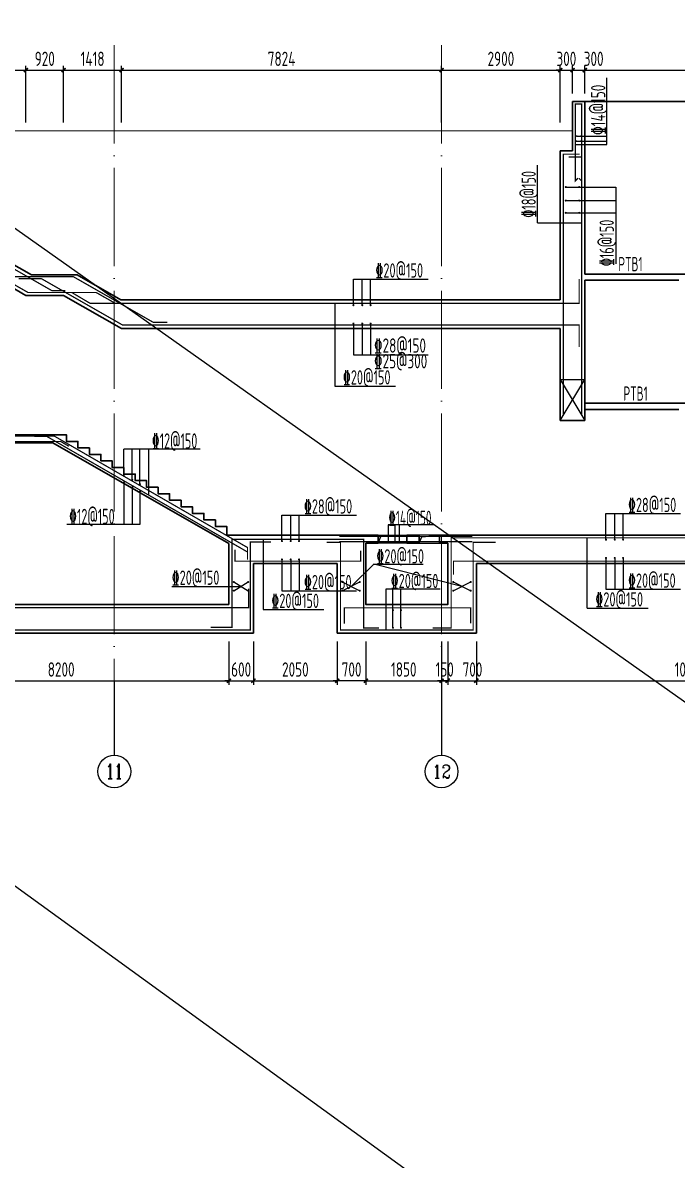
# Model space of a CAD drawing. Header units: millimetres. Extents: x -897614 to 191467, y -439928 to 101803.
# Drawn here: x -725137 to -709138, y -121905 to -94093 of the extents above; entities that cross this region are included whole.
import ezdxf
from ezdxf.enums import TextEntityAlignment as Align

# ---------------------------------------------------------------- set-up
doc = ezdxf.new("R2010")
doc.units = ezdxf.units.MM
doc.header["$LTSCALE"] = 1000
doc.linetypes.add('ACAD_ISO04W100', pattern=[30, 24, -3, 0, -3])
doc.linetypes.add('DASHED', pattern=[19.05, 12.7, -6.35])
for name, color, linetype in [('AXIS', 3, 'Continuous'), ('DIM_LEAD', 3, 'Continuous'), ('HC_ZP', 4, 'Continuous'), ('JG_TEXT', 7, 'Continuous'), ('KD', 7, 'Continuous'), ('REIN', 1, 'Continuous'), ('备注', 1, 'Continuous')]:
    doc.layers.add(name, color=color, linetype=linetype)
for name, color, linetype, lineweight in [('AXIS_TEXT', 7, 'Continuous', 18), ('Beam', 4, 'DASHED', 25), ('DOTE', 8, 'ACAD_ISO04W100', 9), ('WALL', 6, 'Continuous', 30)]:
    doc.layers.add(name, color=color, linetype=linetype, lineweight=lineweight)
doc.layers.add('DY', color=1, linetype='Continuous', plot=False)
doc.styles.add('_TCH_AXIS', font='COMPLEX', dxfattribs={"bigfont": 'GBCBIG'})
doc.styles.add('COMPLEX', font='COMPLEX')
doc.styles.add('TSSD', font='tssdeng.shx', dxfattribs={"width": 0.7, "bigfont": 'tssdchn.shx'})
doc.dimstyles.new('TSD', dxfattribs={"dimtxt": 350, "dimasz": 100, "dimexe": 100, "dimexo": 200, "dimgap": 100, "dimtad": 1, "dimdec": 0, "dimzin": 0, "dimdsep": 46, "dimtxsty": 'TSSD', "dimblk": 'ARCHTICK', "dimcen": 0.09, "dimclrt": 7, "dimazin": 2, "dimtfac": 1, "dimtdec": 0, "dimtix": 1, "dimtmove": 2, "dimatfit": 3, "dimfxl": 0, "dimtolj": 1, "dimtzin": 0, "dimarcsym": 0})

# ---------------------------------------------------------------- blocks, each defined once
blk = doc.blocks.new('_axiso')
blk.add_circle((0, 0), 0.5)
at = {"layer": 'AXIS_TEXT', "style": 'COMPLEX', "width": 1.041667}
blk.add_attdef('A', text='', height=0.56, dxfattribs=at).set_placement((-0.25, -0.28), (0.25, -0.28), align=Align.FIT)
blk = doc.blocks.new('_ArchTick')
at = {"color": 0, "linetype": 'ByBlock', "const_width": 0.4}
blk.add_lwpolyline([(-0.5, -0.5), (0.5, 0.5)], dxfattribs=at)
blk = doc.blocks.new('*D755')
at = {"layer": 'Defpoints', "color": 0, "transparency": 16777216}
for p in [(-728298, -109018, 0), (-720098, -109018), (-720098, -110181)]:
    blk.add_point(p, dxfattribs=at)
at = {"layer": 'DIM_LEAD', "color": 0, "lineweight": -2, "transparency": 16777216}
for p, q in [((-728298, -109218), (-728298, -110281)), ((-720098, -109218), (-720098, -110281)), ((-728298, -110181), (-720098, -110181))]:
    blk.add_line(p, q, dxfattribs=at)
at = {"layer": 'DIM_LEAD', "color": 0, "lineweight": -2, "transparency": 16777216, "xscale": 100, "yscale": 100, "zscale": 100, "rotation": 180}
blk.add_blockref('_ArchTick', (-728298, -110181), dxfattribs=at)
at = {"layer": 'DIM_LEAD', "color": 0, "lineweight": -2, "transparency": 16777216, "xscale": 100, "yscale": 100, "zscale": 100}
blk.add_blockref('_ArchTick', (-720098, -110181), dxfattribs=at)
at = {"layer": 'DIM_LEAD', "color": 7, "transparency": 16777216, "insert": (-724198, -109906), "char_height": 350, "attachment_point": 5, "style": 'TSSD'}
blk.add_mtext('\\A1;8200', dxfattribs=at)
blk = doc.blocks.new('*D756')
at = {"layer": 'Defpoints', "color": 0, "transparency": 16777216}
for p in [(-720098, -109018), (-719498, -109018), (-719498, -110181)]:
    blk.add_point(p, dxfattribs=at)
at = {"layer": 'DIM_LEAD', "color": 0, "lineweight": -2, "transparency": 16777216}
for p, q in [((-720098, -109218), (-720098, -110281)), ((-719498, -109218), (-719498, -110281)), ((-720098, -110181), (-720198, -110181)), ((-720098, -110181), (-719498, -110181)), ((-719498, -110181), (-719398, -110181))]:
    blk.add_line(p, q, dxfattribs=at)
at = {"layer": 'DIM_LEAD', "color": 0, "lineweight": -2, "transparency": 16777216, "xscale": 100, "yscale": 100, "zscale": 100}
blk.add_blockref('_ArchTick', (-720098, -110181), dxfattribs=at)
at = {"layer": 'DIM_LEAD', "color": 0, "lineweight": -2, "transparency": 16777216, "xscale": 100, "yscale": 100, "zscale": 100, "rotation": 180}
blk.add_blockref('_ArchTick', (-719498, -110181), dxfattribs=at)
at = {"layer": 'DIM_LEAD', "color": 7, "transparency": 16777216, "insert": (-719798, -109906), "char_height": 350, "attachment_point": 5, "style": 'TSSD'}
blk.add_mtext('\\A1;600', dxfattribs=at)
blk = doc.blocks.new('*D757')
at = {"layer": 'Defpoints', "color": 0, "transparency": 16777216}
for p in [(-719498, -109018), (-717448, -109018), (-717448, -110181)]:
    blk.add_point(p, dxfattribs=at)
at = {"layer": 'DIM_LEAD', "color": 0, "lineweight": -2, "transparency": 16777216}
for p, q in [((-719498, -109218), (-719498, -110281)), ((-717448, -109218), (-717448, -110281)), ((-719498, -110181), (-717448, -110181))]:
    blk.add_line(p, q, dxfattribs=at)
at = {"layer": 'DIM_LEAD', "color": 0, "lineweight": -2, "transparency": 16777216, "xscale": 100, "yscale": 100, "zscale": 100, "rotation": 180}
blk.add_blockref('_ArchTick', (-719498, -110181), dxfattribs=at)
at = {"layer": 'DIM_LEAD', "color": 0, "lineweight": -2, "transparency": 16777216, "xscale": 100, "yscale": 100, "zscale": 100}
blk.add_blockref('_ArchTick', (-717448, -110181), dxfattribs=at)
at = {"layer": 'DIM_LEAD', "color": 7, "transparency": 16777216, "insert": (-718473, -109906), "char_height": 350, "attachment_point": 5, "style": 'TSSD'}
blk.add_mtext('\\A1;2050', dxfattribs=at)
blk = doc.blocks.new('*D758')
at = {"layer": 'Defpoints', "color": 0, "transparency": 16777216}
for p in [(-716748, -109018, 0), (-714898, -109018, 0), (-714898, -110181)]:
    blk.add_point(p, dxfattribs=at)
at = {"layer": 'DIM_LEAD', "color": 0, "lineweight": -2, "transparency": 16777216}
for p, q in [((-716748, -109218), (-716748, -110281)), ((-714898, -109218), (-714898, -110281)), ((-716748, -110181), (-714898, -110181))]:
    blk.add_line(p, q, dxfattribs=at)
at = {"layer": 'DIM_LEAD', "color": 0, "lineweight": -2, "transparency": 16777216, "xscale": 100, "yscale": 100, "zscale": 100, "rotation": 180}
blk.add_blockref('_ArchTick', (-716748, -110181), dxfattribs=at)
at = {"layer": 'DIM_LEAD', "color": 0, "lineweight": -2, "transparency": 16777216, "xscale": 100, "yscale": 100, "zscale": 100}
blk.add_blockref('_ArchTick', (-714898, -110181), dxfattribs=at)
at = {"layer": 'DIM_LEAD', "color": 7, "transparency": 16777216, "insert": (-715823, -109906), "char_height": 350, "attachment_point": 5, "style": 'TSSD'}
blk.add_mtext('\\A1;1850', dxfattribs=at)
blk = doc.blocks.new('*D759')
at = {"layer": 'Defpoints', "color": 0, "transparency": 16777216}
for p in [(-714898, -109018, 0), (-714748, -109018, 0), (-714898, -110181)]:
    blk.add_point(p, dxfattribs=at)
at = {"layer": 'DIM_LEAD', "color": 0, "lineweight": -2, "transparency": 16777216}
for p, q in [((-714898, -109218), (-714898, -110281)), ((-714748, -109218), (-714748, -110281)), ((-714898, -110181), (-714998, -110181)), ((-714748, -110181), (-714898, -110181)), ((-714748, -110181), (-714648, -110181))]:
    blk.add_line(p, q, dxfattribs=at)
at = {"layer": 'DIM_LEAD', "color": 0, "lineweight": -2, "transparency": 16777216, "xscale": 100, "yscale": 100, "zscale": 100}
blk.add_blockref('_ArchTick', (-714898, -110181), dxfattribs=at)
at = {"layer": 'DIM_LEAD', "color": 0, "lineweight": -2, "transparency": 16777216, "xscale": 100, "yscale": 100, "zscale": 100, "rotation": 180}
blk.add_blockref('_ArchTick', (-714748, -110181), dxfattribs=at)
at = {"layer": 'DIM_LEAD', "color": 7, "transparency": 16777216, "insert": (-714823, -109906), "char_height": 350, "attachment_point": 5, "style": 'TSSD'}
blk.add_mtext('\\A1;150', dxfattribs=at)
blk = doc.blocks.new('*D760')
at = {"layer": 'Defpoints', "color": 0, "transparency": 16777216}
for p in [(-714898, -109018, 0), (-714748, -109018, 0), (-714748, -110181)]:
    blk.add_point(p, dxfattribs=at)
at = {"layer": 'DIM_LEAD', "color": 0, "lineweight": -2, "transparency": 16777216}
for p, q in [((-714898, -109218), (-714898, -110281)), ((-714748, -109218), (-714748, -110281)), ((-714898, -110181), (-714998, -110181)), ((-714898, -110181), (-714748, -110181)), ((-714748, -110181), (-714648, -110181))]:
    blk.add_line(p, q, dxfattribs=at)
at = {"layer": 'DIM_LEAD', "color": 0, "lineweight": -2, "transparency": 16777216, "xscale": 100, "yscale": 100, "zscale": 100}
blk.add_blockref('_ArchTick', (-714898, -110181), dxfattribs=at)
at = {"layer": 'DIM_LEAD', "color": 0, "lineweight": -2, "transparency": 16777216, "xscale": 100, "yscale": 100, "zscale": 100, "rotation": 180}
blk.add_blockref('_ArchTick', (-714748, -110181), dxfattribs=at)
at = {"layer": 'DIM_LEAD', "color": 7, "transparency": 16777216, "insert": (-714823, -109906), "char_height": 350, "attachment_point": 5, "style": 'TSSD'}
blk.add_mtext('\\A1;150', dxfattribs=at)
blk = doc.blocks.new('*D761')
at = {"layer": 'Defpoints', "color": 0, "transparency": 16777216}
for p in [(-714748, -109018, 0), (-714048, -109018, 0), (-714048, -110181)]:
    blk.add_point(p, dxfattribs=at)
at = {"layer": 'DIM_LEAD', "color": 0, "lineweight": -2, "transparency": 16777216}
for p, q in [((-714748, -109218), (-714748, -110281)), ((-714048, -109218), (-714048, -110281)), ((-714748, -110181), (-714048, -110181))]:
    blk.add_line(p, q, dxfattribs=at)
at = {"layer": 'DIM_LEAD', "color": 0, "lineweight": -2, "transparency": 16777216, "xscale": 100, "yscale": 100, "zscale": 100, "rotation": 180}
blk.add_blockref('_ArchTick', (-714748, -110181), dxfattribs=at)
at = {"layer": 'DIM_LEAD', "color": 0, "lineweight": -2, "transparency": 16777216, "xscale": 100, "yscale": 100, "zscale": 100}
blk.add_blockref('_ArchTick', (-714048, -110181), dxfattribs=at)
at = {"layer": 'DIM_LEAD', "color": 7, "transparency": 16777216, "insert": (-714143, -109906), "char_height": 350, "attachment_point": 5, "style": 'TSSD'}
blk.add_mtext('\\A1;700', dxfattribs=at)
blk = doc.blocks.new('*D762')
at = {"layer": 'Defpoints', "color": 0, "transparency": 16777216}
for p in [(-703578, -107318, 0), (-714048, -109018, 0), (-703578, -110181)]:
    blk.add_point(p, dxfattribs=at)
at = {"layer": 'DIM_LEAD', "color": 0, "lineweight": -2, "transparency": 16777216}
for p, q in [((-703578, -107518), (-703578, -110281)), ((-714048, -109218), (-714048, -110281)), ((-714048, -110181), (-703578, -110181))]:
    blk.add_line(p, q, dxfattribs=at)
at = {"layer": 'DIM_LEAD', "color": 0, "lineweight": -2, "transparency": 16777216, "xscale": 100, "yscale": 100, "zscale": 100, "rotation": 180}
blk.add_blockref('_ArchTick', (-714048, -110181), dxfattribs=at)
at = {"layer": 'DIM_LEAD', "color": 0, "lineweight": -2, "transparency": 16777216, "xscale": 100, "yscale": 100, "zscale": 100}
blk.add_blockref('_ArchTick', (-703578, -110181), dxfattribs=at)
at = {"layer": 'DIM_LEAD', "color": 7, "transparency": 16777216, "insert": (-708813, -109906), "char_height": 350, "attachment_point": 5, "style": 'TSSD'}
blk.add_mtext('\\A1;10470', dxfattribs=at)
blk = doc.blocks.new('*D786')
at = {"layer": 'Defpoints', "color": 0, "transparency": 16777216}
for p in [(-717448, -109018), (-716748, -109018, 0), (-717448, -110181)]:
    blk.add_point(p, dxfattribs=at)
at = {"layer": 'DIM_LEAD', "color": 0, "lineweight": -2, "transparency": 16777216}
for p, q in [((-717448, -109218), (-717448, -110281)), ((-716748, -109218), (-716748, -110281)), ((-717448, -110181), (-717548, -110181)), ((-716748, -110181), (-717448, -110181)), ((-716748, -110181), (-716648, -110181))]:
    blk.add_line(p, q, dxfattribs=at)
at = {"layer": 'DIM_LEAD', "color": 0, "lineweight": -2, "transparency": 16777216, "xscale": 100, "yscale": 100, "zscale": 100}
blk.add_blockref('_ArchTick', (-717448, -110181), dxfattribs=at)
at = {"layer": 'DIM_LEAD', "color": 0, "lineweight": -2, "transparency": 16777216, "xscale": 100, "yscale": 100, "zscale": 100, "rotation": 180}
blk.add_blockref('_ArchTick', (-716748, -110181), dxfattribs=at)
at = {"layer": 'DIM_LEAD', "color": 7, "transparency": 16777216, "insert": (-717098, -109906), "char_height": 350, "attachment_point": 5, "style": 'TSSD'}
blk.add_mtext('\\A1;700', dxfattribs=at)
blk = doc.blocks.new('*D795')
at = {"layer": 'Defpoints', "color": 0, "transparency": 16777216}
for p in [(-725059, -95250), (-729539, -96735), (-725059, -96733)]:
    blk.add_point(p, dxfattribs=at)
at = {"layer": 'DIM_LEAD', "color": 0, "lineweight": -2, "transparency": 16777216}
for p, q in [((-729539, -96535), (-729539, -95150)), ((-729539, -95250), (-725059, -95250)), ((-725059, -96533), (-725059, -95150))]:
    blk.add_line(p, q, dxfattribs=at)
at = {"layer": 'DIM_LEAD', "color": 0, "lineweight": -2, "transparency": 16777216, "xscale": 100, "yscale": 100, "zscale": 100, "rotation": 180}
blk.add_blockref('_ArchTick', (-729539, -95250), dxfattribs=at)
at = {"layer": 'DIM_LEAD', "color": 0, "lineweight": -2, "transparency": 16777216, "xscale": 100, "yscale": 100, "zscale": 100}
blk.add_blockref('_ArchTick', (-725059, -95250), dxfattribs=at)
at = {"layer": 'DIM_LEAD', "color": 7, "transparency": 16777216, "insert": (-727299, -94975), "char_height": 350, "attachment_point": 5, "style": 'TSSD'}
blk.add_mtext('\\A1;4480', dxfattribs=at)
blk = doc.blocks.new('*D796')
at = {"layer": 'Defpoints', "color": 0, "transparency": 16777216}
for p in [(-724139, -95250), (-725059, -96733), (-724139, -96733)]:
    blk.add_point(p, dxfattribs=at)
at = {"layer": 'DIM_LEAD', "color": 0, "lineweight": -2, "transparency": 16777216}
for p, q in [((-725059, -96533), (-725059, -95150)), ((-725059, -95250), (-724139, -95250)), ((-724139, -96533), (-724139, -95150))]:
    blk.add_line(p, q, dxfattribs=at)
at = {"layer": 'DIM_LEAD', "color": 0, "lineweight": -2, "transparency": 16777216, "xscale": 100, "yscale": 100, "zscale": 100, "rotation": 180}
blk.add_blockref('_ArchTick', (-725059, -95250), dxfattribs=at)
at = {"layer": 'DIM_LEAD', "color": 0, "lineweight": -2, "transparency": 16777216, "xscale": 100, "yscale": 100, "zscale": 100}
blk.add_blockref('_ArchTick', (-724139, -95250), dxfattribs=at)
at = {"layer": 'DIM_LEAD', "color": 7, "transparency": 16777216, "insert": (-724599, -94975), "char_height": 350, "attachment_point": 5, "style": 'TSSD'}
blk.add_mtext('\\A1;920', dxfattribs=at)
blk = doc.blocks.new('*D797')
at = {"layer": 'Defpoints', "color": 0, "transparency": 16777216}
for p in [(-722721, -95250), (-724139, -96733), (-722721, -96732)]:
    blk.add_point(p, dxfattribs=at)
at = {"layer": 'DIM_LEAD', "color": 0, "lineweight": -2, "transparency": 16777216}
for p, q in [((-724139, -96533), (-724139, -95150)), ((-724139, -95250), (-722721, -95250)), ((-722721, -96532), (-722721, -95150))]:
    blk.add_line(p, q, dxfattribs=at)
at = {"layer": 'DIM_LEAD', "color": 0, "lineweight": -2, "transparency": 16777216, "xscale": 100, "yscale": 100, "zscale": 100, "rotation": 180}
blk.add_blockref('_ArchTick', (-724139, -95250), dxfattribs=at)
at = {"layer": 'DIM_LEAD', "color": 0, "lineweight": -2, "transparency": 16777216, "xscale": 100, "yscale": 100, "zscale": 100}
blk.add_blockref('_ArchTick', (-722721, -95250), dxfattribs=at)
at = {"layer": 'DIM_LEAD', "color": 7, "transparency": 16777216, "insert": (-723430, -94975), "char_height": 350, "attachment_point": 5, "style": 'TSSD'}
blk.add_mtext('\\A1;1418', dxfattribs=at)
blk = doc.blocks.new('*D798')
at = {"layer": 'Defpoints', "color": 0, "transparency": 16777216}
for p in [(-714898, -95250), (-722721, -96732), (-714898, -96729, 0)]:
    blk.add_point(p, dxfattribs=at)
at = {"layer": 'DIM_LEAD', "color": 0, "lineweight": -2, "transparency": 16777216}
for p, q in [((-722721, -96532), (-722721, -95150)), ((-722721, -95250), (-714898, -95250)), ((-714898, -96529), (-714898, -95150))]:
    blk.add_line(p, q, dxfattribs=at)
at = {"layer": 'DIM_LEAD', "color": 0, "lineweight": -2, "transparency": 16777216, "xscale": 100, "yscale": 100, "zscale": 100, "rotation": 180}
blk.add_blockref('_ArchTick', (-722721, -95250), dxfattribs=at)
at = {"layer": 'DIM_LEAD', "color": 0, "lineweight": -2, "transparency": 16777216, "xscale": 100, "yscale": 100, "zscale": 100}
blk.add_blockref('_ArchTick', (-714898, -95250), dxfattribs=at)
at = {"layer": 'DIM_LEAD', "color": 7, "transparency": 16777216, "insert": (-718810, -94975), "char_height": 350, "attachment_point": 5, "style": 'TSSD'}
blk.add_mtext('\\A1;7824', dxfattribs=at)
blk = doc.blocks.new('*D799')
at = {"layer": 'Defpoints', "color": 0, "transparency": 16777216}
for p in [(-711998, -95250), (-714898, -96729, 0), (-711998, -96728)]:
    blk.add_point(p, dxfattribs=at)
at = {"layer": 'DIM_LEAD', "color": 0, "lineweight": -2, "transparency": 16777216}
for p, q in [((-714898, -96529), (-714898, -95150)), ((-714898, -95250), (-711998, -95250)), ((-711998, -96528), (-711998, -95150))]:
    blk.add_line(p, q, dxfattribs=at)
at = {"layer": 'DIM_LEAD', "color": 0, "lineweight": -2, "transparency": 16777216, "xscale": 100, "yscale": 100, "zscale": 100, "rotation": 180}
blk.add_blockref('_ArchTick', (-714898, -95250), dxfattribs=at)
at = {"layer": 'DIM_LEAD', "color": 0, "lineweight": -2, "transparency": 16777216, "xscale": 100, "yscale": 100, "zscale": 100}
blk.add_blockref('_ArchTick', (-711998, -95250), dxfattribs=at)
at = {"layer": 'DIM_LEAD', "color": 7, "transparency": 16777216, "insert": (-713448, -94975), "char_height": 350, "attachment_point": 5, "style": 'TSSD'}
blk.add_mtext('\\A1;2900', dxfattribs=at)
blk = doc.blocks.new('*D800')
at = {"layer": 'Defpoints', "color": 0, "transparency": 16777216}
for p in [(-711698, -95250), (-711698, -96019, 0), (-711998, -96728)]:
    blk.add_point(p, dxfattribs=at)
at = {"layer": 'DIM_LEAD', "color": 0, "lineweight": -2, "transparency": 16777216}
for p, q in [((-711998, -95250), (-712098, -95250)), ((-711998, -96528), (-711998, -95150)), ((-711998, -95250), (-711698, -95250)), ((-711698, -95819), (-711698, -95150)), ((-711698, -95250), (-711598, -95250))]:
    blk.add_line(p, q, dxfattribs=at)
at = {"layer": 'DIM_LEAD', "color": 0, "lineweight": -2, "transparency": 16777216, "xscale": 100, "yscale": 100, "zscale": 100}
blk.add_blockref('_ArchTick', (-711998, -95250), dxfattribs=at)
at = {"layer": 'DIM_LEAD', "color": 0, "lineweight": -2, "transparency": 16777216, "xscale": 100, "yscale": 100, "zscale": 100, "rotation": 180}
blk.add_blockref('_ArchTick', (-711698, -95250), dxfattribs=at)
at = {"layer": 'DIM_LEAD', "color": 7, "transparency": 16777216, "insert": (-711848, -94975), "char_height": 350, "attachment_point": 5, "style": 'TSSD'}
blk.add_mtext('\\A1;300', dxfattribs=at)
blk = doc.blocks.new('*D801')
at = {"layer": 'Defpoints', "color": 0, "transparency": 16777216}
for p in [(-711398, -95250), (-711698, -96019, 0), (-711398, -96019, 0)]:
    blk.add_point(p, dxfattribs=at)
at = {"layer": 'DIM_LEAD', "color": 0, "lineweight": -2, "transparency": 16777216}
for p, q in [((-711698, -95819), (-711698, -95150)), ((-711698, -95250), (-711398, -95250)), ((-711398, -95819), (-711398, -95150))]:
    blk.add_line(p, q, dxfattribs=at)
at = {"layer": 'DIM_LEAD', "color": 0, "lineweight": -2, "transparency": 16777216, "xscale": 100, "yscale": 100, "zscale": 100, "rotation": 180}
blk.add_blockref('_ArchTick', (-711698, -95250), dxfattribs=at)
at = {"layer": 'DIM_LEAD', "color": 0, "lineweight": -2, "transparency": 16777216, "xscale": 100, "yscale": 100, "zscale": 100}
blk.add_blockref('_ArchTick', (-711398, -95250), dxfattribs=at)
at = {"layer": 'DIM_LEAD', "color": 7, "transparency": 16777216, "insert": (-711181, -94975), "char_height": 350, "attachment_point": 5, "style": 'TSSD'}
blk.add_mtext('\\A1;300', dxfattribs=at)
blk = doc.blocks.new('*D802')
at = {"layer": 'Defpoints', "color": 0, "transparency": 16777216}
for p in [(-702978, -95250), (-711398, -96019, 0), (-702978, -97375, 0)]:
    blk.add_point(p, dxfattribs=at)
at = {"layer": 'DIM_LEAD', "color": 0, "lineweight": -2, "transparency": 16777216}
for p, q in [((-711398, -95819), (-711398, -95150)), ((-711398, -95250), (-702978, -95250)), ((-702978, -97175), (-702978, -95150))]:
    blk.add_line(p, q, dxfattribs=at)
at = {"layer": 'DIM_LEAD', "color": 0, "lineweight": -2, "transparency": 16777216, "xscale": 100, "yscale": 100, "zscale": 100, "rotation": 180}
blk.add_blockref('_ArchTick', (-711398, -95250), dxfattribs=at)
at = {"layer": 'DIM_LEAD', "color": 0, "lineweight": -2, "transparency": 16777216, "xscale": 100, "yscale": 100, "zscale": 100}
blk.add_blockref('_ArchTick', (-702978, -95250), dxfattribs=at)
at = {"layer": 'DIM_LEAD', "color": 7, "transparency": 16777216, "insert": (-707188, -94975), "char_height": 350, "attachment_point": 5, "style": 'TSSD'}
blk.add_mtext('\\A1;8420', dxfattribs=at)

msp = doc.modelspace()

# ---------------------------------------------------------------- linework, layer by layer
at = {"layer": 'AXIS'}
for p, q in [((-722898.22776, -110178.37096, 0), (-722898.22776, -111998.22092, 0)), ((-714897.72776, -110178.37096, 0), (-714897.72776, -111998.22092, 0))]:
    msp.add_line(p, q, dxfattribs=at)
at = {"layer": 'Beam'}
for p, q in [((-711997.655, -102818.0803, 0), (-711397.655, -103818.0803, 0)), ((-711997.655, -103818.0803, 0), (-711397.655, -102818.0803, 0))]:
    msp.add_line(p, q, dxfattribs=at)
at = {"layer": 'Beam', "elevation": 0}
msp.add_lwpolyline([(-711997.655, -102818.0803), (-711397.655, -102818.0803), (-711397.655, -103818.0803), (-711997.655, -103818.0803)], close=True, dxfattribs=at)
at = {"layer": 'DOTE', "ltscale": 0.1}
for p, q in [((-722898.22776, -94643.86249, 0), (-722898.22776, -110386.09766, 0)), ((-714897.72776, -94643.86249, 0), (-714897.72776, -110386.09766, 0))]:
    msp.add_line(p, q, dxfattribs=at)
at = {"layer": 'DY'}
msp.add_line((-665796.93925, -158342.98831), (-897614.31872, 9634.60665), dxfattribs=at)
at = {"layer": 'HC_ZP', "color": 7}
msp.add_line((-731388.15501, -96735.0803), (-711697.655, -96728.0803), dxfattribs=at)
at = {"layer": 'JG_TEXT'}
for p, q in [((-710860.43582, -97071.79437, 0), (-710860.43582, -95441.00988, 0)), ((-711597.92192, -96862.21643, 0), (-710860.43582, -96862.21643, 0)), ((-711597.92192, -96988.00449, 0), (-710860.43582, -96988.00449, 0)), ((-711631.48979, -97071.79437, 0), (-710860.43582, -97071.79437, 0)), ((-712557.2963, -98985.28006, 0), (-712557.2963, -97571.39933, 0)), ((-711862.0053, -98111.15904, 0), (-710638.27293, -98111.15904, 0)), ((-710638.27293, -98111.15904, 0), (-710638.27293, -99990.42594, 0)), ((-711862.0053, -98439.46573, 0), (-710638.27293, -98439.46573, 0)), ((-712557.2963, -98985.28006, 0), (-711475.655, -98985.28006, 0)), ((-711862.0053, -98740.41452, 0), (-710638.27293, -98740.41452, 0)), ((-717052.76445, -100361.23704), (-715229.20749, -100361.23704)), ((-717052.76445, -100999.23436), (-717052.76445, -100361.23704)), ((-716838.11615, -100999.23436), (-716838.11615, -100361.23704)), ((-716634.3821, -100999.23436), (-716634.3821, -100361.23704)), ((-717512.03615, -100953.54983), (-717512.03615, -102974.75225)), ((-717052.76445, -101447.23204), (-717052.76445, -102211.19183)), ((-716838.11615, -101447.23204), (-716838.11615, -102211.19183)), ((-716634.3821, -101447.23204), (-716634.3821, -102211.19183)), ((-717052.76445, -102211.19183), (-715229.20749, -102211.19183)), ((-717512.03615, -102974.75225), (-716025.49059, -102974.75225)), ((-722665.11548, -105150.61612, 0), (-722665.11548, -104518.44192, 0)), ((-720798.74906, -104518.44192, 0), (-722665.11548, -104518.44192, 0)), ((-722459.62289, -105266.13237, 0), (-722459.62289, -104518.44192, 0)), ((-722272.41275, -105372.83545, 0), (-722272.41275, -104518.44192, 0)), ((-722058.49186, -105641.70745, 0), (-722058.49186, -104518.44192, 0)), ((-722665.11548, -105333.68928, 0), (-722665.11548, -106363.69105, 0)), ((-722459.62289, -105449.20554, 0), (-722459.62289, -106363.69105, 0)), ((-722272.41275, -105555.90862, 0), (-722272.41275, -106363.69105, 0)), ((-718801.19787, -106129.90107), (-716977.6409, -106129.90107)), ((-718801.19787, -106767.89839), (-718801.19787, -106129.90107)), ((-718586.54956, -106767.89839), (-718586.54956, -106129.90107)), ((-718382.81551, -106767.89839), (-718382.81551, -106129.90107)), ((-710879.20772, -106093.37881), (-709055.65076, -106093.37881)), ((-710879.20772, -106731.37613), (-710879.20772, -106093.37881)), ((-710664.55942, -106731.37613), (-710664.55942, -106093.37881)), ((-710460.82537, -106731.37613), (-710460.82537, -106093.37881)), ((-722272.41275, -106363.69105, 0), (-724057.11814, -106363.69105, 0)), ((-716039.03037, -106365.68686, 0), (-716039.03037, -106790.18157, 0)), ((-715938.38834, -106365.68686, 0), (-715938.38834, -106778.55626, 0)), ((-719260.46956, -106722.21386), (-719260.46956, -108439.12756)), ((-711338.47942, -108402.6053), (-711338.47942, -106685.6916)), ((-718801.19787, -107215.89608), (-718801.19787, -107979.85586)), ((-718586.54956, -107215.89608), (-718586.54956, -107979.85586)), ((-718382.81551, -107215.89608), (-718382.81551, -107979.85586)), ((-717111.9226, -107872.76574), (-716553.26621, -107331.85651)), ((-714399.66957, -107872.76574), (-716553.26621, -107331.85651)), ((-716553.26621, -107331.85651), (-715348.87086, -107331.85651, 0)), ((-710879.20772, -107179.37382), (-710879.20772, -107943.3336)), ((-710664.55942, -107179.37382), (-710664.55942, -107943.3336)), ((-710460.82537, -107179.37382), (-710460.82537, -107943.3336)), ((-721491.86304, -107872.76574), (-719801.70044, -107872.76574)), ((-719977.74388, -107978.90426), (-719625.657, -107766.62721)), ((-719977.74388, -107766.62721), (-719625.657, -107978.90426)), ((-717325.40643, -107978.90426), (-716898.43876, -107766.62721)), ((-717325.40643, -107766.62721), (-716898.43876, -107978.90426)), ((-714613.15341, -107766.62721), (-714186.18574, -107978.90426)), ((-714613.15341, -107978.90426), (-714186.18574, -107766.62721)), ((-718801.19787, -107979.85586), (-716977.6409, -107979.85586)), ((-716253.47313, -107934.88254, 0), (-714933.78763, -107934.88254, 0)), ((-716253.47313, -108940.0803), (-716253.47313, -107934.88254)), ((-716086.24423, -108887.146), (-716086.24423, -107934.88254)), ((-715890.53711, -108887.146), (-715890.53711, -107934.88254)), ((-710879.20772, -107943.3336), (-709055.65076, -107943.3336)), ((-719260.46956, -108439.12756), (-717773.92401, -108439.12756)), ((-711338.47942, -108402.6053), (-709851.93386, -108402.6053))]:
    msp.add_line(p, q, dxfattribs=at)
at = {"layer": 'JG_TEXT', "elevation": 0}
msp.add_lwpolyline([(-715090.83997, -106365.68686), (-716201.14297, -106365.68686), (-716201.14297, -106790.18157)], dxfattribs=at)
at = {"layer": 'KD', "elevation": 0}
for points in [[(-716447.35389, -106618.0803), (-715747.35577, -106618.0803), (-715747.35577, -106818.0803), (-716447.35389, -106818.0803)], [(-715447.68619, -106818.0803), (-714947.6875, -106818.0803), (-714947.6875, -106618.0803), (-715447.68619, -106618.0803)]]:
    msp.add_lwpolyline(points, close=True, dxfattribs=at)
for points in [[(-716447.35389, -106818.0803), (-716386.95867, -106651.3477), (-715747.35577, -106618.0803)], [(-715447.68619, -106818.0803), (-715381.52897, -106662.74707), (-714947.6875, -106618.0803)]]:
    msp.add_lwpolyline(points, dxfattribs=at)
at = {"layer": 'REIN', "const_width": 30, "elevation": 0}
for points in [[(-711541.23005, -97891.79849), (-711472.94317, -97960.08537), (-711472.94317, -96077.59315), (-711631.48979, -96077.59315), (-711631.48979, -97960.08537), (-711563.20292, -97891.79849)], [(-711919.655, -103698.21401), (-711919.655, -97306.20252), (-711520.87216, -97306.20252)], [(-711791.97491, -97375.83837), (-711475.655, -97375.83837), (-711475.655, -103698.21401)], [(-713579.33561, -106797.8106), (-714125.65501, -106797.8106), (-714125.65501, -108940.0803), (-717369.65501, -108940.0803), (-717369.65501, -106797.8106), (-717705.00062, -106797.8106)], [(-717398.29445, -106654.29288), (-714145.28181, -106654.29288)], [(-717398.29445, -106778.55626), (-714145.28181, -106778.55626)], [(-719614.05601, -107926.65945), (-719614.05601, -108393.3803), (-743706.80187, -108393.3803), (-743706.80187, -108028.70241)]]:
    msp.add_lwpolyline(points, dxfattribs=at)
at = {"layer": 'REIN', "elevation": 0}
for points, const_width in [([(-711607.92192, -96862.21643, 1), (-711587.92192, -96862.21643, 1)], 20), ([(-711607.92192, -96988.00449, 1), (-711587.92192, -96988.00449, 1)], 20), ([(-711501.02618, -96862.21643, 1), (-711481.02618, -96862.21643, 1)], 20), ([(-711501.02618, -96988.00449, 1), (-711481.02618, -96988.00449, 1)], 20), ([(-711862.0053, -98123.65904, -1), (-711862.0053, -98098.65904, -1)], 25), ([(-711533.86232, -98123.65904, -1), (-711533.86232, -98098.65904, -1)], 25), ([(-711862.0053, -98451.96573, -1), (-711862.0053, -98426.96573, -1)], 25), ([(-711533.86232, -98451.96573, -1), (-711533.86232, -98426.96573, -1)], 25), ([(-711862.0053, -98752.91452, -1), (-711862.0053, -98727.91452, -1)], 25), ([(-711533.86232, -98752.91452, -1), (-711533.86232, -98727.91452, -1)], 25), ([(-722677.61548, -105150.61612, 1), (-722652.61548, -105150.61612, 1)], 25), ([(-722677.61548, -105333.68928, 1), (-722652.61548, -105333.68928, 1)], 25), ([(-722472.12289, -105266.13237, 1), (-722447.12289, -105266.13237, 1)], 25), ([(-722284.91275, -105372.83545, 1), (-722259.91275, -105372.83545, 1)], 25), ([(-722472.12289, -105449.20554, 1), (-722447.12289, -105449.20554, 1)], 25), ([(-722284.91275, -105555.90862, 1), (-722259.91275, -105555.90862, 1)], 25), ([(-716213.64297, -106632.8072, 1), (-716188.64297, -106632.8072, 1)], 25), ([(-716213.64297, -106790.18157, 1), (-716188.64297, -106790.18157, 1)], 25), ([(-716051.53037, -106632.8072, 1), (-716026.53037, -106632.8072, 1)], 25), ([(-716051.53037, -106790.18157, 1), (-716026.53037, -106790.18157, 1)], 25)]:
    msp.add_lwpolyline(points, format="xyb", close=True, dxfattribs=dict(at, const_width=const_width))
at = {"layer": 'REIN', "const_width": 30}
for points in [[(-731031.39417, -97615.39725), (-730819.4032, -97737.43129), (-729501.29532, -97737.43129), (-724428.12217, -100641.38624), (-724097.09863, -100641.38624)], [(-730401.51436, -97867.60272), (-729936.50502, -97867.60272), (-725009.63202, -100687.10042), (-723344.42213, -100687.10043), (-722889.89743, -100944.87466)], [(-703327.79931, -97992.40924), (-703062.27669, -97992.40924), (-703062.27669, -107257.48268), (-714607.43614, -107257.48268), (-714607.43614, -107589.34532)], [(-744500.17189, -98655.06546), (-743792.80657, -98655.06546), (-743792.80657, -108942.7803), (-719573.455, -108942.7803), (-719573.455, -106786.52145), (-719071.70579, -106786.52145)], [(-721599.60055, -101417.66724), (-721947.46988, -101417.66724), (-723897.70317, -100303.24822), (-725580.78799, -100303.24822), (-726087.85962, -100005.76734)], [(-711533.90062, -102018.3245), (-711533.90062, -101482.61077), (-722698.61868, -101482.61077), (-724676.57413, -100352.35052), (-725236.21184, -100352.35052)], [(-711533.90062, -100354.81278), (-711533.90062, -100953.54983), (-723490.17168, -100953.54983), (-723939.7868, -100687.10043)], [(-725786.41878, -104302.21281), (-725786.41878, -104198.88789), (-724365.98677, -104198.88789), (-719643.39971, -106923.929), (-719643.39971, -107217.2643)], [(-725753.66646, -104270.33748), (-725753.66646, -104331.6611), (-724208.8681, -104331.6611), (-724008.0734, -104449.14386)], [(-724851.66988, -104207.66155), (-724547.8484, -104207.66155), (-719643.39971, -107032.97179)], [(-715117.86745, -108890.70622), (-714663.9177, -108890.70622), (-714663.9177, -106685.6916), (-703140.41298, -106685.6916), (-703140.41298, -106334.95561)], [(-716429.5743, -108890.70622), (-716804.56366, -108890.70622), (-716804.56366, -106722.21386), (-720022.855, -106722.21386), (-720022.855, -108877.75116), (-720543.66394, -108877.75116)], [(-719950.82491, -106978.89499), (-719950.82491, -107256.51162), (-716877.4503, -107256.51162), (-716877.4503, -107001.95546)], [(-717277.42875, -108786.93586), (-717277.42875, -108397.46429), (-714185.82227, -108397.46429), (-714185.82227, -108775.79742)]]:
    msp.add_lwpolyline(points, dxfattribs=at)
at = {"layer": 'REIN', "const_width": 25}
for points in [[(-717052.76445, -101011.73436, -1), (-717052.76445, -100986.73436, -1)], [(-716838.11615, -101011.73436, -1), (-716838.11615, -100986.73436, -1)], [(-716634.3821, -101011.73436, -1), (-716634.3821, -100986.73436, -1)], [(-717052.76445, -101459.73204, -1), (-717052.76445, -101434.73204, -1)], [(-716838.11615, -101459.73204, -1), (-716838.11615, -101434.73204, -1)], [(-716634.3821, -101459.73204, -1), (-716634.3821, -101434.73204, -1)], [(-718801.19787, -106780.39839, -1), (-718801.19787, -106755.39839, -1)], [(-718586.54956, -106780.39839, -1), (-718586.54956, -106755.39839, -1)], [(-718382.81551, -106780.39839, -1), (-718382.81551, -106755.39839, -1)], [(-710879.20772, -106743.87613, -1), (-710879.20772, -106718.87613, -1)], [(-710664.55942, -106743.87613, -1), (-710664.55942, -106718.87613, -1)], [(-710460.82537, -106743.87613, -1), (-710460.82537, -106718.87613, -1)], [(-718801.19787, -107228.39608, -1), (-718801.19787, -107203.39608, -1)], [(-718586.54956, -107228.39608, -1), (-718586.54956, -107203.39608, -1)], [(-718382.81551, -107228.39608, -1), (-718382.81551, -107203.39608, -1)], [(-710879.20772, -107191.87382, -1), (-710879.20772, -107166.87382, -1)], [(-710664.55942, -107191.87382, -1), (-710664.55942, -107166.87382, -1)], [(-710460.82537, -107191.87382, -1), (-710460.82537, -107166.87382, -1)], [(-719977.74388, -107779.12721, -1), (-719977.74388, -107754.12721, -1)], [(-719625.657, -107779.12721, -1), (-719625.657, -107754.12721, -1)], [(-717325.40643, -107779.12721, -1), (-717325.40643, -107754.12721, -1)], [(-716898.43876, -107779.12721, -1), (-716898.43876, -107754.12721, -1)], [(-714613.15341, -107779.12721, -1), (-714613.15341, -107754.12721, -1)], [(-714186.18574, -107779.12721, -1), (-714186.18574, -107754.12721, -1)], [(-719977.74388, -107991.40426, -1), (-719977.74388, -107966.40426, -1)], [(-719625.657, -107991.40426, -1), (-719625.657, -107966.40426, -1)], [(-717325.40643, -107991.40426, -1), (-717325.40643, -107966.40426, -1)], [(-716898.43876, -107991.40426, -1), (-716898.43876, -107966.40426, -1)], [(-714613.15341, -107991.40426, -1), (-714613.15341, -107966.40426, -1)], [(-714186.18574, -107991.40426, -1), (-714186.18574, -107966.40426, -1)], [(-716086.24423, -108468.06676, -1), (-716086.24423, -108443.06676, -1)], [(-715890.53711, -108468.06676, -1), (-715890.53711, -108443.06676, -1)], [(-716086.24423, -108899.646, -1), (-716086.24423, -108874.646, -1)], [(-715890.53711, -108899.646, -1), (-715890.53711, -108874.646, -1)]]:
    msp.add_lwpolyline(points, format="xyb", close=True, dxfattribs=at)
at = {"layer": 'WALL'}
for p, q in [((-711697.655, -97228.20252, 0), (-711697.655, -96019.0803, 0)), ((-711697.655, -96019.0803, 0), (-711397.655, -96019.0803, 0)), ((-711397.655, -96019.0803, 0), (-711397.655, -100237.0803, 0)), ((-711397.655, -96019.0803, 0), (-700757.65509, -96019.0803, 0)), ((-711997.655, -97228.20252, 0), (-711997.655, -100868.0803, 0)), ((-711697.655, -97228.20252, 0), (-711997.655, -97228.20252, 0)), ((-724926.03413, -100258.0803, 0), (-729406.03413, -97698.0803, 0)), ((-725058.81635, -100758.0803, 0), (-729538.81635, -98198.0803, 0)), ((-723804.47769, -100258.0803, 0), (-724926.03413, -100258.0803, 0)), ((-722736.97769, -100868.0803, 0), (-723804.47769, -100258.0803, 0)), ((-711397.655, -100387.0803, 0), (-711397.655, -103818.0803, 0)), ((-724138.81635, -100758.0803, 0), (-725058.81635, -100758.0803, 0)), ((-722721.31635, -101568.0803, 0), (-724138.81635, -100758.0803, 0)), ((-711997.655, -100868.0803, 0), (-722736.97769, -100868.0803, 0)), ((-711997.655, -101568.0803, 0), (-722721.31635, -101568.0803, 0)), ((-711997.655, -101568.0803, 0), (-711997.655, -103818.0803, 0)), ((-709097.655, -103547.0803, 0), (-711397.655, -103547.0803, 0)), ((-711997.655, -103818.0803, 0), (-711397.655, -103818.0803, 0)), ((-724401.2679, -104368.0803, 0), (-725548.15501, -104368.0803, 0)), ((-724401.2679, -104368.0803, 0), (-720097.63969, -106827.29642, 0)), ((-716447.35389, -106618.0803, 0), (-720148.15501, -106618.0803, 0)), ((-716447.35389, -106618.0803, 0), (-716447.35389, -106818.0803, 0)), ((-715447.68619, -106618.0803, 0), (-715747.35577, -106618.0803, 0)), ((-715747.35577, -106618.0803, 0), (-715747.35577, -106818.0803, 0)), ((-715447.68619, -106618.0803, 0), (-715447.68619, -106818.0803, 0)), ((-703577.655, -106618.0803, 0), (-714947.6875, -106618.0803, 0)), ((-712997.65504, -106618.0803, 0), (-714947.6875, -106618.0803, 0)), ((-714947.6875, -106618.0803, 0), (-714947.6875, -106818.0803, 0)), ((-720097.63969, -106827.29642, 0), (-720097.63969, -108318.0803, 0)), ((-716747.65501, -106818.0803, 0), (-716447.35389, -106818.0803, 0)), ((-715747.35577, -106818.0803, 0), (-715447.68619, -106818.0803, 0)), ((-714947.6875, -106818.0803, 0), (-714747.65501, -106818.0803, 0)), ((-719497.63969, -107318.0803, 0), (-719497.63969, -109018.0803)), ((-719497.63969, -107318.0803, 0), (-717447.65501, -107318.0803, 0)), ((-717447.65501, -107318.0803, 0), (-717447.65501, -109018.0803, 0)), ((-702977.65499, -107318.0803, 0), (-714047.65501, -107318.0803, 0)), ((-714047.65501, -109018.0803, 0), (-714047.65501, -107318.0803, 0)), ((-720097.63969, -108318.0803), (-728297.64161, -108318.0803, 0)), ((-719497.63969, -109018.0803), (-743868.10712, -109018.0803, 0)), ((-717447.65501, -109018.0803, 0), (-714047.65501, -109018.0803, 0))]:
    msp.add_line(p, q, dxfattribs=at)
at = {"layer": 'WALL', "elevation": 0}
for points in [[(-705897.655, -98488.0803), (-705897.655, -98647.0803), (-706177.655, -98647.0803), (-706177.655, -98806.0803), (-706457.655, -98806.0803), (-706457.655, -98965.0803), (-706737.655, -98965.0803), (-706737.655, -99124.0803), (-707017.655, -99124.0803), (-707017.655, -99283.0803), (-707297.655, -99283.0803), (-707297.655, -99442.0803), (-707577.655, -99442.0803), (-707577.655, -99601.0803), (-707857.655, -99601.0803), (-707857.655, -99760.0803), (-708137.655, -99760.0803), (-708137.655, -99919.0803), (-708417.655, -99919.0803), (-708417.655, -100078.0803), (-708697.655, -100078.0803), (-708697.655, -100237.0803), (-711397.655, -100237.0803)], [(-709097.655, -100387.0803), (-711397.655, -100387.0803)], [(-703577.655, -101817.0803), (-706177.655, -101817.0803), (-706177.655, -101975.0803), (-706457.655, -101975.0803), (-706457.655, -102133.0803), (-706737.655, -102133.0803), (-706737.655, -102291.0803), (-707017.655, -102291.0803), (-707017.655, -102449.0803), (-707297.655, -102449.0803), (-707297.655, -102607.0803), (-707577.655, -102607.0803), (-707577.655, -102765.0803), (-707857.655, -102765.0803), (-707857.655, -102923.0803), (-708137.655, -102923.0803), (-708137.655, -103081.0803), (-708417.655, -103081.0803), (-708417.655, -103239.0803), (-708697.655, -103239.0803), (-708697.655, -103397.0803), (-711397.655, -103397.0803)], [(-720148.15501, -106618.0803), (-720148.15501, -106408.0803), (-720428.15501, -106408.0803), (-720428.15501, -106248.0803), (-720708.15501, -106248.0803), (-720708.15501, -106088.0803), (-720988.15501, -106088.0803), (-720988.15501, -105928.0803), (-721268.15501, -105928.0803), (-721268.15501, -105768.0803), (-721548.15501, -105768.0803), (-721548.15501, -105608.0803), (-721828.15501, -105608.0803), (-721828.15501, -105448.0803), (-722108.15501, -105448.0803), (-722108.15501, -105288.0803), (-722388.15501, -105288.0803), (-722388.15501, -105128.0803), (-722668.15501, -105128.0803), (-722668.15501, -104968.0803), (-722948.15501, -104968.0803), (-722948.15501, -104808.0803), (-723228.15501, -104808.0803), (-723228.15501, -104648.0803), (-723508.15501, -104648.0803), (-723508.15501, -104488.0803), (-723788.15501, -104488.0803), (-723788.15501, -104328.0803), (-724068.15501, -104328.0803), (-724068.15501, -104168.0803), (-725548.15501, -104168.0803)], [(-716747.65501, -106818.0803), (-716747.65501, -108318.0803), (-714747.65501, -108318.0803), (-714747.65501, -106818.0803)]]:
    msp.add_lwpolyline(points, dxfattribs=at)
at = {"layer": '备注', "color": 1}
msp.add_line((-768645.49474, -68489.82125), (-694395.49474, -120989.82125), dxfattribs=at)

# ---------------------------------------------------------------- block references
at = {"layer": 'AXIS'}
ref = msp.add_blockref('_axiso', (-722898.22776, -112398.22092, 0), dxfattribs=dict(at, xscale=800, yscale=800, zscale=800))
ref.add_attrib('A', '11', dxfattribs={"layer": 'AXIS_TEXT', "ltscale": 10, "height": 368.76258, "style": '_TCH_AXIS'}).set_placement((-723108.94924, -112582.60221, 0), (-722687.50629, -112582.60221, 0), align=Align.FIT)
ref = msp.add_blockref('_axiso', (-714897.72776, -112398.22092, 0), dxfattribs=dict(at, xscale=800, yscale=800, zscale=800))
ref.add_attrib('A', '12', dxfattribs={"layer": 'AXIS_TEXT', "ltscale": 10, "height": 328.445495, "style": '_TCH_AXIS'}).set_placement((-715124.51156, -112562.44367, 0), (-714670.94397, -112562.44367, 0), align=Align.FIT)

# ---------------------------------------------------------------- texts
at = {"layer": 'JG_TEXT', "style": 'TSSD'}
for s, width, p in [('%%13214@150', 0.7, (-710894.5486, -96834.38688, 0)), ('%%13218@150', 0.65, (-712594.02118, -98857.53745, 0)), ('%%13216@150', 0.65, (-710686.14572, -100042.67123, 0))]:
    msp.add_text(s, height=350, rotation=90, dxfattribs=dict(at, width=width)).set_placement(p)
for s, height, width, p in [('PTB1', 350, 0.6, (-710578.62485, -100168.44871, 0)), ('%%13220@150', 350, 0.65, (-716515.34561, -100324.51216, 0)), ('%%13228@150', 350, 0.7, (-716550.41771, -102160.30101)), ('%%13225@300', 350, 0.7, (-716550.41771, -102542.94901)), ('%%13220@150', 350, 0.65, (-717311.62871, -102938.02737, 0)), ('PTB1', 350, 0.6, (-710452.81564, -103334.99931, 0)), ('%%13212@150', 375, 0.6, (-721981.83699, -104506.54181, 0)), ('%%13228@150', 350, 0.65, (-710341.78887, -106056.65394, 0)), ('%%13212@150', 375, 0.6, (-724003.39025, -106351.79094, 0)), ('%%13228@150', 350, 0.65, (-718263.77902, -106093.17619, 0)), ('%%13214@150', 350, 0.6, (-716197.87575, -106373.50622, 0)), ('%%13220@150', 350, 0.65, (-716491.93646, -107314.1832, 0)), ('%%13220@150', 350, 0.65, (-721494.86431, -107836.04087, 0)), ('%%13220@150', 350, 0.65, (-718263.77902, -107943.13099, 0)), ('%%13220@150', 350, 0.65, (-716141.36451, -107917.20923, 0)), ('%%13220@150', 350, 0.65, (-710341.78887, -107906.60873, 0)), ('%%13220@150', 350, 0.65, (-719060.06212, -108402.40268, 0)), ('%%13220@150', 350, 0.65, (-711138.07198, -108365.88042, 0))]:
    msp.add_text(s, height=height, dxfattribs=dict(at, width=width)).set_placement(p)

# ---------------------------------------------------------------- dimensions: what is measured, and where the dimension line sits
at = {"layer": 'DIM_LEAD'}
for base, p1, p2, picture, middle in [((-725058.81635, -95249.8117), (-729538.81635, -96734.74992), (-725058.81635, -96732.83021), '*D795', (-727298.81635, -94974.8117)), ((-724138.81635, -95249.8117), (-725058.81635, -96732.83021), (-724138.81635, -96732.83021), '*D796', (-724598.81635, -94974.8117)), ((-722721.316348, -95249.811696), (-724138.81635, -96732.830211), (-722721.316348, -96731.999227), '*D797', (-723430.066349, -94974.811696)), ((-714897.72776, -95249.8117), (-722721.31635, -96731.99923), (-714897.72776, -96729.21793, 0), '*D798', (-718809.52206, -94974.8117)), ((-711997.63968, -95249.8117), (-714897.72776, -96729.21793, 0), (-711997.63968, -96728.18694), '*D799', (-713447.68372, -94974.8117)), ((-711697.655, -95249.8117), (-711997.63968, -96728.18694), (-711697.655, -96019.0803, 0), '*D800', (-711847.64734, -94974.8117)), ((-702977.65499, -95249.8117), (-711397.655, -96019.0803, 0), (-702977.65499, -97375.0803, 0), '*D802', (-707187.65499, -94974.8117)), ((-703577.655, -110180.84048), (-714047.65501, -109018.0803, 0), (-703577.655, -107318.0803, 0), '*D762', (-708812.65501, -109905.84048)), ((-720097.63969, -110180.84048), (-728297.64161, -109018.0803, 0), (-720097.63969, -109018.0803), '*D755', (-724197.64065, -109905.84048)), ((-719497.63969, -110180.84048), (-720097.63969, -109018.0803), (-719497.63969, -109018.0803), '*D756', (-719797.63969, -109905.84048)), ((-717447.65501, -110180.84048), (-719497.63969, -109018.0803), (-717447.65501, -109018.0803), '*D757', (-718472.64735, -109905.84048)), ((-717447.65501, -110180.84048), (-716747.65501, -109018.0803, 0), (-717447.65501, -109018.0803), '*D786', (-717097.65501, -109905.84048)), ((-714897.72776, -110180.84048), (-716747.65501, -109018.0803, 0), (-714897.72776, -109018.0803, 0), '*D758', (-715822.69139, -109905.84048)), ((-714897.72776, -110180.84048), (-714747.65501, -109018.0803, 0), (-714897.72776, -109018.0803, 0), '*D759', (-714822.69139, -109905.84048)), ((-714747.65501, -110180.84048), (-714897.72776, -109018.0803, 0), (-714747.65501, -109018.0803, 0), '*D760', (-714822.69139, -109905.84048))]:
    dim = msp.add_linear_dim(base=base, p1=p1, p2=p2, dimstyle='TSD', dxfattribs=at)
    dim.commit()
    dim.dimension.update_dxf_attribs({"geometry": picture, "text_midpoint": middle})
for base, p1, p2, picture, middle in [((-711397.655, -95249.8117), (-711697.655, -96019.0803, 0), (-711397.655, -96019.0803, 0), '*D801', (-711181.47505, -94974.8117)), ((-714047.65501, -110180.84048), (-714747.65501, -109018.0803, 0), (-714047.65501, -109018.0803, 0), '*D761', (-714143.23193, -109905.84048))]:
    dim = msp.add_linear_dim(base=base, p1=p1, p2=p2, dimstyle='TSD', dxfattribs=at)
    dim.commit()
    dim.dimension.update_dxf_attribs({"geometry": picture, "text_midpoint": middle, "dimtype": 160})

doc.saveas('drawing.dxf')
